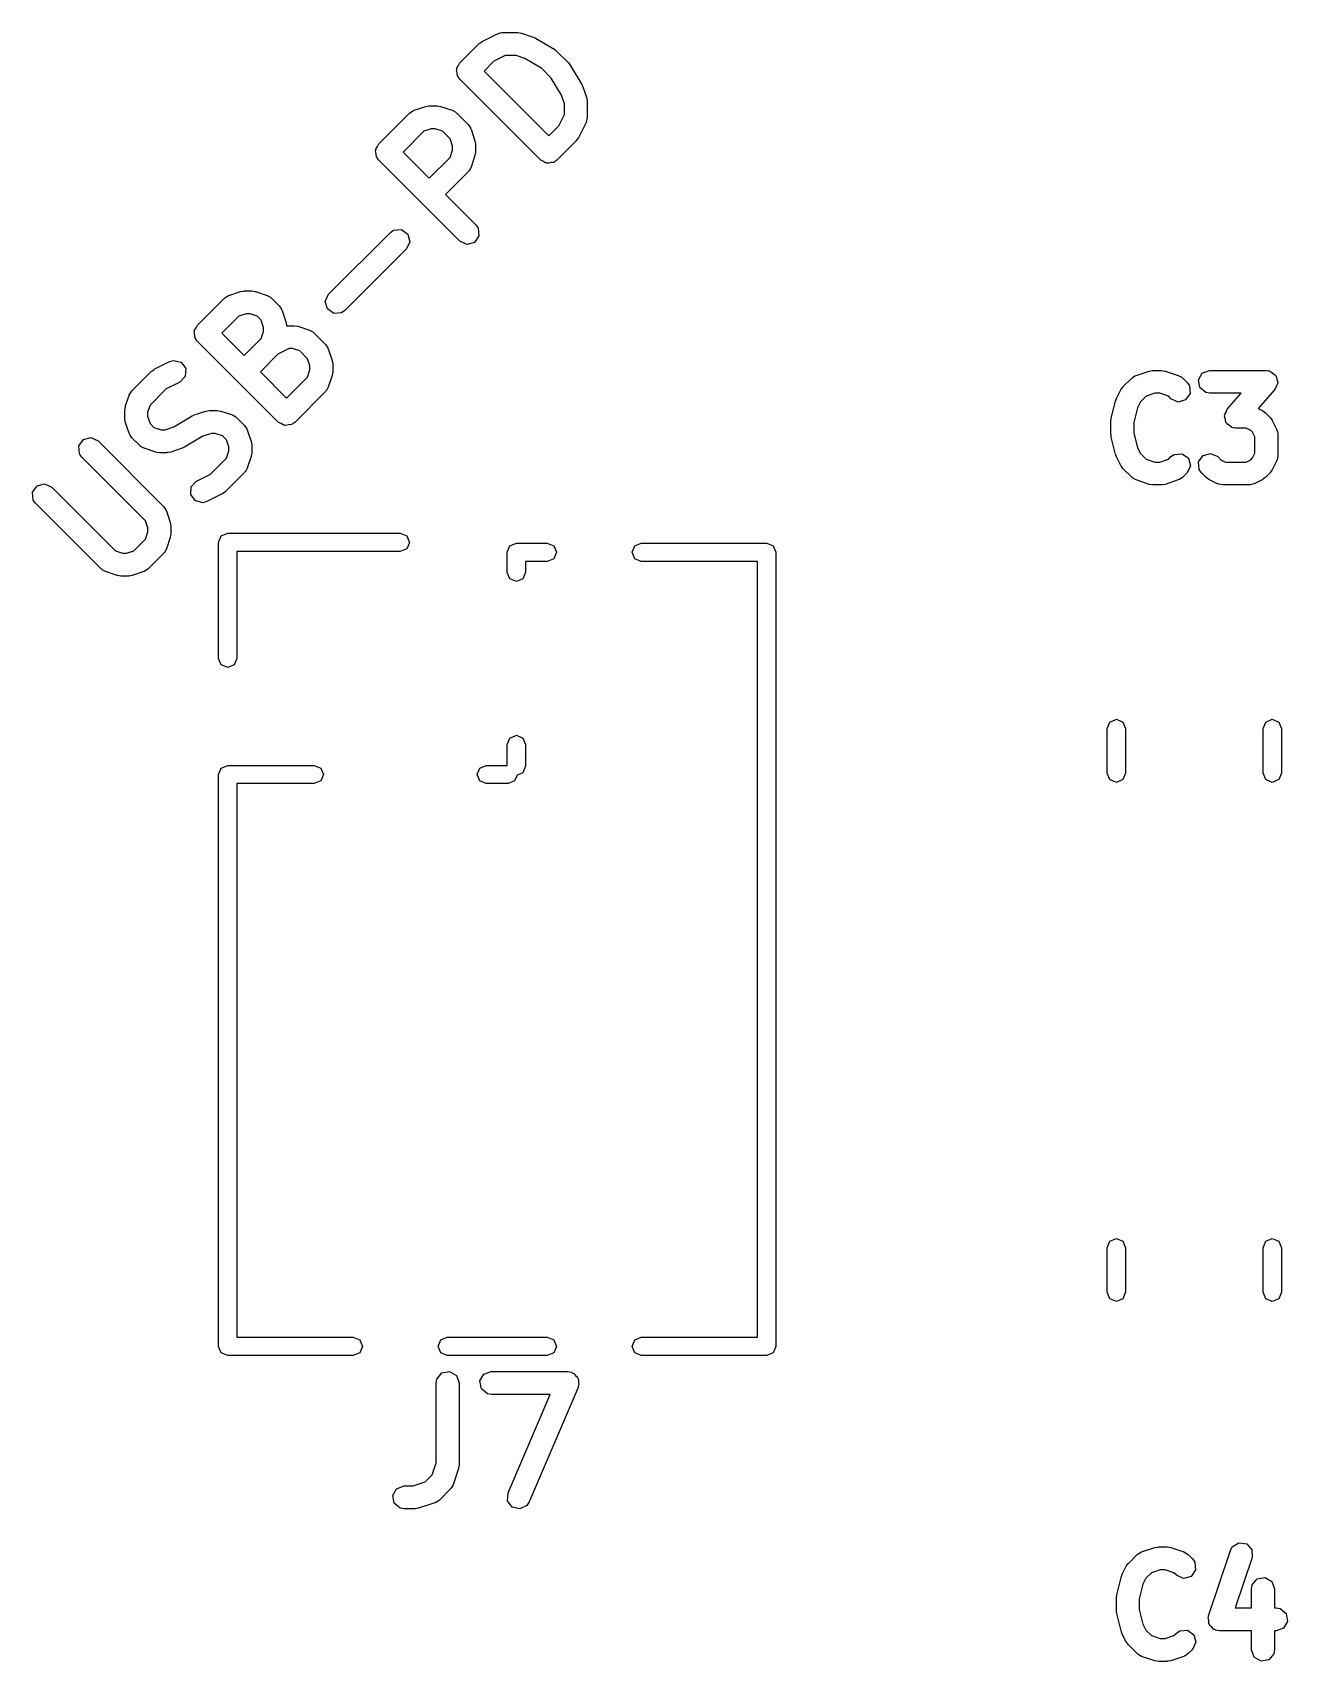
# Model space of a CAD drawing. Extents: x 83.4 to 116.6, y -116.7 to -83.2.
# Drawn here: x 83.59 to 91.81, y -104.66 to -94 of the extents above; entities that cross this region are included whole.
import ezdxf

# ---------------------------------------------------------------- set-up
doc = ezdxf.new("R2010")
doc.units = 0
doc.layers.add('BLACK', color=7, linetype='CONTINUOUS')

msp = doc.modelspace()

# ---------------------------------------------------------------- linework, layer by layer
at = {"layer": 'BLACK', "linetype": 'CONTINUOUS'}
for p, q in [((86.3895, -94.1953), (86.5157, -94.069)), ((86.5157, -94.069), (86.5341, -94.0561)), ((86.5341, -94.0561), (86.5352, -94.0549)), ((86.5352, -94.0549), (86.6362, -94.0044)), ((86.6362, -94.0044), (86.6612, -93.997)), ((86.6612, -93.997), (86.6656, -93.998)), ((86.6656, -93.998), (86.6698, -93.9965)), ((86.6698, -93.9965), (86.7708, -93.9965)), ((86.7708, -93.9965), (86.7929, -94.0004)), ((86.7929, -94.0004), (86.7945, -94.0004)), ((86.7945, -94.0004), (86.8703, -94.0256)), ((86.8703, -94.0256), (86.8817, -94.0318)), ((86.8817, -94.0318), (86.8852, -94.0325)), ((86.8852, -94.0325), (87.0114, -94.1082)), ((86.6132, -94.1837), (86.5486, -94.2483)), ((86.6875, -94.1465), (86.6132, -94.1837)), ((86.7586, -94.1465), (86.6875, -94.1465)), ((86.815, -94.1653), (86.7586, -94.1465)), ((86.9263, -94.2321), (86.815, -94.1653)), ((87.0114, -94.1082), (87.0227, -94.118)), ((87.0227, -94.118), (87.0259, -94.1195)), ((87.0259, -94.1195), (87.1016, -94.1953)), ((86.3678, -94.2418), (86.3707, -94.2356)), ((86.3728, -94.2606), (86.3678, -94.2418)), ((86.3701, -94.2289), (86.3812, -94.2129)), ((86.3707, -94.2356), (86.3701, -94.2289)), ((86.3745, -94.28), (86.3728, -94.2606)), ((86.3802, -94.2881), (86.3745, -94.28)), ((86.3811, -94.2913), (86.3802, -94.2881)), ((86.3838, -94.2932), (86.3811, -94.2913)), ((86.3812, -94.2129), (86.3895, -94.1953)), ((86.5486, -94.2483), (86.9728, -94.6726)), ((86.989, -94.2948), (86.9263, -94.2321)), ((87.1016, -94.1953), (87.1102, -94.2075)), ((87.1102, -94.2075), (87.1129, -94.2097)), ((87.1129, -94.2097), (87.1887, -94.336)), ((86.3895, -94.3013), (86.3838, -94.2932)), ((86.9198, -94.8317), (86.3895, -94.3013)), ((87.0558, -94.4061), (86.989, -94.2948)), ((87.1887, -94.336), (87.1933, -94.3481)), ((87.1933, -94.3481), (87.1955, -94.3508)), ((87.1955, -94.3508), (87.2208, -94.4266)), ((86.0905, -94.5054), (86.1663, -94.4802)), ((86.1663, -94.4802), (86.1884, -94.4769)), ((86.1884, -94.4769), (86.19, -94.4763)), ((86.19, -94.4763), (86.2405, -94.4763)), ((86.2405, -94.4763), (86.2626, -94.4802)), ((86.2626, -94.4802), (86.2642, -94.4802)), ((86.2642, -94.4802), (86.34, -94.5054)), ((87.0746, -94.4625), (87.0558, -94.4061)), ((87.0746, -94.5336), (87.0746, -94.4625)), ((87.2208, -94.4266), (87.2241, -94.4488)), ((87.2241, -94.4488), (87.2246, -94.4503)), ((87.2246, -94.4503), (87.2246, -94.5513)), ((85.8591, -94.7256), (86.0612, -94.5236)), ((86.0612, -94.5236), (86.0825, -94.5086)), ((86.0825, -94.5086), (86.087, -94.5082)), ((86.087, -94.5082), (86.0905, -94.5054)), ((86.34, -94.5054), (86.3629, -94.5178)), ((86.3629, -94.5178), (86.3652, -94.5217)), ((86.3652, -94.5217), (86.3693, -94.5236)), ((86.3693, -94.5236), (86.445, -94.5993)), ((86.445, -94.5993), (86.46, -94.6207)), ((86.9728, -94.6726), (87.0375, -94.6079)), ((87.0375, -94.6079), (87.0746, -94.5336)), ((87.2167, -94.5849), (87.1662, -94.6859)), ((87.2172, -94.5804), (87.2167, -94.5849)), ((87.2201, -94.577), (87.2172, -94.5804)), ((87.2246, -94.5513), (87.2201, -94.577)), ((86.1547, -94.6421), (86.0182, -94.7786)), ((86.2021, -94.6263), (86.1547, -94.6421)), ((86.2283, -94.6263), (86.2021, -94.6263)), ((86.2757, -94.6421), (86.2283, -94.6263)), ((86.3264, -94.6929), (86.2757, -94.6421)), ((86.3423, -94.7403), (86.3264, -94.6929)), ((86.46, -94.6207), (86.4604, -94.6251)), ((86.4604, -94.6251), (86.4632, -94.6286)), ((86.4632, -94.6286), (86.4884, -94.7044)), ((86.4884, -94.7044), (86.4917, -94.7266)), ((87.1521, -94.7054), (87.0259, -94.8317)), ((87.1528, -94.7039), (87.1521, -94.7054)), ((87.1662, -94.6859), (87.1528, -94.7039)), ((85.8375, -94.7721), (85.8403, -94.766)), ((85.8425, -94.7909), (85.8375, -94.7721)), ((85.8397, -94.7592), (85.8509, -94.7432)), ((85.8403, -94.766), (85.8397, -94.7592)), ((85.8442, -94.8103), (85.8425, -94.7909)), ((85.8499, -94.8184), (85.8442, -94.8103)), ((85.8507, -94.8216), (85.8499, -94.8184)), ((85.8535, -94.8236), (85.8507, -94.8216)), ((85.8509, -94.7432), (85.8591, -94.7256)), ((85.8591, -94.8317), (85.8535, -94.8236)), ((86.0182, -94.7786), (86.19, -94.9503)), ((86.19, -94.9503), (86.3264, -94.8139)), ((86.3264, -94.8139), (86.3423, -94.7665)), ((86.3423, -94.7665), (86.3423, -94.7403)), ((86.4884, -94.8023), (86.4632, -94.8781)), ((86.4923, -94.7786), (86.4884, -94.8007)), ((86.4884, -94.8007), (86.4884, -94.8023)), ((86.4917, -94.7266), (86.4923, -94.7281)), ((86.4923, -94.7281), (86.4923, -94.7786)), ((86.3895, -95.362), (85.8591, -94.8317)), ((86.445, -94.9074), (86.296, -95.0564)), ((86.4469, -94.9034), (86.445, -94.9074)), ((86.4507, -94.901), (86.4469, -94.9034)), ((86.4632, -94.8781), (86.4507, -94.901)), ((86.9375, -94.8399), (86.9198, -94.8317)), ((86.9534, -94.8511), (86.9375, -94.8399)), ((86.9602, -94.8505), (86.9534, -94.8511)), ((86.9663, -94.8533), (86.9602, -94.8505)), ((86.9851, -94.8483), (86.9663, -94.8533)), ((87.0045, -94.8466), (86.9851, -94.8483)), ((87.0126, -94.8409), (87.0045, -94.8466)), ((87.0159, -94.8401), (87.0126, -94.8409)), ((87.0178, -94.8373), (87.0159, -94.8401)), ((87.0259, -94.8317), (87.0178, -94.8373)), ((86.296, -95.0564), (86.4955, -95.2559)), ((85.5308, -95.7105), (85.9349, -95.3064)), ((85.9349, -95.3064), (85.9562, -95.2915)), ((85.9562, -95.2915), (86.0074, -95.287)), ((86.0074, -95.287), (86.0494, -95.3164)), ((86.0494, -95.3164), (86.0627, -95.366)), ((86.515, -95.3284), (86.4855, -95.3704)), ((86.4955, -95.2559), (86.5105, -95.2773)), ((86.5105, -95.2773), (86.515, -95.3284)), ((86.041, -95.4125), (85.6369, -95.8166)), ((86.0627, -95.366), (86.041, -95.4125)), ((86.436, -95.3837), (86.3895, -95.362)), ((86.4855, -95.3704), (86.436, -95.3837)), ((84.6722, -95.9125), (84.849, -95.7357)), ((84.849, -95.7357), (84.8703, -95.7208)), ((84.8703, -95.7208), (84.8748, -95.7204)), ((84.8748, -95.7204), (84.8783, -95.7176)), ((84.8783, -95.7176), (84.9541, -95.6924)), ((84.9541, -95.6924), (84.9762, -95.6891)), ((84.9762, -95.6891), (84.9778, -95.6885)), ((84.9778, -95.6885), (85.0283, -95.6885)), ((85.0283, -95.6885), (85.0504, -95.6924)), ((85.0504, -95.6924), (85.052, -95.6924)), ((85.052, -95.6924), (85.1278, -95.7176)), ((85.1278, -95.7176), (85.1507, -95.73)), ((85.1507, -95.73), (85.153, -95.7338)), ((85.153, -95.7338), (85.1571, -95.7357)), ((85.1571, -95.7357), (85.2076, -95.7862)), ((85.5092, -95.757), (85.5308, -95.7105)), ((85.5224, -95.8065), (85.5092, -95.757)), ((84.9425, -95.8543), (84.8313, -95.9655)), ((84.99, -95.8385), (84.9425, -95.8543)), ((85.0161, -95.8385), (84.99, -95.8385)), ((85.0635, -95.8543), (85.0161, -95.8385)), ((85.089, -95.8798), (85.0635, -95.8543)), ((85.1048, -95.9272), (85.089, -95.8798)), ((85.2076, -95.7862), (85.2225, -95.8076)), ((85.2225, -95.8076), (85.2229, -95.8121)), ((85.2229, -95.8121), (85.2257, -95.8156)), ((85.2257, -95.8156), (85.251, -95.8913)), ((85.251, -95.8913), (85.2543, -95.9135)), ((85.5645, -95.836), (85.5224, -95.8065)), ((85.6156, -95.8315), (85.5645, -95.836)), ((85.6369, -95.8166), (85.6156, -95.8315)), ((84.6505, -95.959), (84.6534, -95.9529)), ((84.6556, -95.9778), (84.6505, -95.959)), ((84.6528, -95.9461), (84.664, -95.9302)), ((84.6534, -95.9529), (84.6528, -95.9461)), ((84.6573, -95.9972), (84.6556, -95.9778)), ((84.6629, -96.0053), (84.6573, -95.9972)), ((84.664, -95.9302), (84.6722, -95.9125)), ((84.8313, -95.9655), (84.9778, -96.112)), ((85.089, -96.0008), (85.1048, -95.9534)), ((85.1048, -95.9534), (85.1048, -95.9272)), ((85.2543, -95.9135), (85.2548, -95.915)), ((85.2548, -95.915), (85.2548, -95.9161)), ((85.2548, -95.9161), (85.2556, -95.9158)), ((85.2556, -95.9158), (85.3061, -95.9158)), ((85.3061, -95.9158), (85.3282, -95.9197)), ((85.3282, -95.9197), (85.3298, -95.9197)), ((85.3298, -95.9197), (85.4056, -95.9449)), ((85.4056, -95.9449), (85.4285, -95.9573)), ((85.4285, -95.9573), (85.4308, -95.9611)), ((85.4308, -95.9611), (85.4349, -95.963)), ((85.4349, -95.963), (85.5106, -96.0388)), ((84.6638, -96.0086), (84.6629, -96.0053)), ((84.6665, -96.0105), (84.6638, -96.0086)), ((84.6722, -96.0186), (84.6665, -96.0105)), ((85.2025, -96.5489), (84.6722, -96.0186)), ((84.9778, -96.112), (85.089, -96.0008)), ((85.199, -96.1029), (85.0839, -96.2181)), ((85.2733, -96.0658), (85.199, -96.1029)), ((85.2939, -96.0658), (85.2733, -96.0658)), ((85.3413, -96.0816), (85.2939, -96.0658)), ((85.3921, -96.1323), (85.3413, -96.0816)), ((85.5106, -96.0388), (85.5256, -96.0601)), ((85.5256, -96.0601), (85.526, -96.0646)), ((85.526, -96.0646), (85.5288, -96.0681)), ((85.5288, -96.0681), (85.554, -96.1439)), ((84.3692, -96.2156), (84.3875, -96.2027)), ((84.3875, -96.2027), (84.3887, -96.2015)), ((84.3887, -96.2015), (84.4897, -96.151)), ((84.4897, -96.151), (84.5146, -96.1436)), ((84.5146, -96.1436), (84.5645, -96.1555)), ((84.5645, -96.1555), (84.5951, -96.1967)), ((84.5951, -96.1967), (84.592, -96.2479)), ((85.4079, -96.1797), (85.3921, -96.1323)), ((85.3921, -96.2533), (85.4079, -96.2059)), ((85.4079, -96.2059), (85.4079, -96.1797)), ((85.554, -96.1439), (85.5573, -96.166)), ((85.5573, -96.166), (85.5579, -96.1676)), ((85.5579, -96.1676), (85.5579, -96.2181)), ((90.9049, -96.2127), (90.927, -96.2094)), ((90.927, -96.2094), (90.9286, -96.2088)), ((90.9286, -96.2088), (90.9857, -96.2088)), ((90.9857, -96.2088), (91.0078, -96.2127)), ((91.2518, -96.2264), (91.3, -96.2088)), ((91.3, -96.2088), (91.6714, -96.2088)), ((91.6714, -96.2088), (91.6825, -96.2108)), ((91.6825, -96.2108), (91.686, -96.2102)), ((91.686, -96.2102), (91.6886, -96.2118)), ((91.6886, -96.2118), (91.6971, -96.2133)), ((84.2429, -96.3418), (84.3692, -96.2156)), ((84.5568, -96.2852), (84.4666, -96.3302)), ((84.592, -96.2479), (84.5568, -96.2852)), ((85.0839, -96.2181), (85.2556, -96.3898)), ((85.2556, -96.3898), (85.3921, -96.2533)), ((85.5288, -96.3176), (85.5164, -96.3405)), ((85.554, -96.2418), (85.5288, -96.3176)), ((85.5579, -96.2181), (85.554, -96.2402)), ((85.554, -96.2402), (85.554, -96.2418)), ((90.7186, -96.336), (90.732, -96.318)), ((90.732, -96.318), (90.7327, -96.3165)), ((90.7327, -96.3165), (90.7898, -96.2593)), ((90.7898, -96.2593), (90.8112, -96.2444)), ((90.8112, -96.2444), (90.8156, -96.244)), ((90.8156, -96.244), (90.8191, -96.2412)), ((90.8191, -96.2412), (90.9049, -96.2127)), ((91.0078, -96.2127), (91.0094, -96.2127)), ((91.0094, -96.2127), (91.0951, -96.2412)), ((91.0951, -96.2412), (91.1181, -96.2536)), ((91.1181, -96.2536), (91.1204, -96.2574)), ((91.1204, -96.2574), (91.1245, -96.2593)), ((91.1245, -96.2593), (91.153, -96.2879)), ((91.153, -96.2879), (91.168, -96.3093)), ((91.168, -96.3093), (91.1724, -96.3604)), ((91.2261, -96.2708), (91.2518, -96.2264)), ((91.235, -96.3213), (91.2261, -96.2708)), ((91.6971, -96.2133), (91.7126, -96.2263)), ((91.7126, -96.2263), (91.7299, -96.2368)), ((91.7352, -96.3143), (91.7279, -96.3332)), ((91.7299, -96.2368), (91.7318, -96.2425)), ((91.7318, -96.2425), (91.7364, -96.2463)), ((91.7453, -96.2968), (91.7352, -96.3143)), ((91.7364, -96.2463), (91.7399, -96.2662)), ((91.7399, -96.2662), (91.7464, -96.2854)), ((91.7464, -96.2854), (91.7442, -96.2909)), ((91.7442, -96.2909), (91.7453, -96.2968)), ((84.1995, -96.4469), (84.2248, -96.3711)), ((84.2248, -96.3711), (84.2372, -96.3482)), ((84.2372, -96.3482), (84.241, -96.3459)), ((84.241, -96.3459), (84.2429, -96.3418)), ((84.4666, -96.3302), (84.3615, -96.4354)), ((85.5106, -96.3469), (85.3086, -96.5489)), ((85.5125, -96.3428), (85.5106, -96.3469)), ((85.5164, -96.3405), (85.5125, -96.3428)), ((90.6558, -96.5228), (90.6844, -96.4085)), ((90.6844, -96.4085), (90.6897, -96.3966)), ((90.6897, -96.3966), (90.6901, -96.3931)), ((90.6901, -96.3931), (90.7186, -96.336)), ((90.8474, -96.4139), (90.8279, -96.4528)), ((90.8834, -96.3779), (90.8474, -96.4139)), ((90.9407, -96.3588), (90.8834, -96.3779)), ((90.9735, -96.3588), (90.9407, -96.3588)), ((91.0309, -96.3779), (90.9735, -96.3588)), ((91.047, -96.394), (91.0309, -96.3779)), ((91.0935, -96.4157), (91.047, -96.394)), ((91.143, -96.4024), (91.0935, -96.4157)), ((91.1724, -96.3604), (91.143, -96.4024)), ((91.2743, -96.3543), (91.235, -96.3213)), ((91.3, -96.3588), (91.2743, -96.3543)), ((91.5061, -96.3588), (91.3, -96.3588)), ((91.415, -96.463), (91.5061, -96.3588)), ((91.7279, -96.3332), (91.6179, -96.4589)), ((84.1957, -96.4706), (84.1996, -96.4485)), ((84.1957, -96.5211), (84.1957, -96.4706)), ((84.1962, -96.5227), (84.1957, -96.5211)), ((84.1995, -96.5449), (84.1962, -96.5227)), ((84.1996, -96.4485), (84.1995, -96.4469)), ((84.3615, -96.4354), (84.3457, -96.4828)), ((84.3457, -96.4828), (84.3457, -96.509)), ((84.3457, -96.509), (84.3615, -96.5564)), ((84.5169, -96.5789), (84.6362, -96.5073)), ((84.6362, -96.5073), (84.6482, -96.5027)), ((84.6482, -96.5027), (84.651, -96.5005)), ((84.651, -96.5005), (84.7268, -96.4752)), ((84.7268, -96.4752), (84.749, -96.4719)), ((84.749, -96.4719), (84.7505, -96.4714)), ((84.7505, -96.4714), (84.801, -96.4714)), ((84.801, -96.4714), (84.8231, -96.4753)), ((84.8231, -96.4753), (84.8247, -96.4752)), ((84.8247, -96.4752), (84.9005, -96.5005)), ((84.9005, -96.5005), (84.9234, -96.5129)), ((84.9234, -96.5129), (84.9257, -96.5167)), ((84.9257, -96.5167), (84.9298, -96.5186)), ((84.9298, -96.5186), (84.9803, -96.5691)), ((90.6536, -96.5409), (90.6562, -96.5262)), ((90.6562, -96.5262), (90.6558, -96.5228)), ((90.8279, -96.4528), (90.8036, -96.5502)), ((91.3964, -96.5108), (91.3986, -96.5052)), ((91.403, -96.53), (91.3964, -96.5108)), ((91.3976, -96.4994), (91.4077, -96.4818)), ((91.3986, -96.5052), (91.3976, -96.4994)), ((91.4065, -96.5499), (91.403, -96.53)), ((91.4077, -96.4818), (91.415, -96.463)), ((91.6179, -96.4589), (91.6478, -96.4739)), ((91.6478, -96.4739), (91.6658, -96.4872)), ((91.6658, -96.4872), (91.6673, -96.4879)), ((91.6673, -96.4879), (91.6959, -96.5165)), ((91.6959, -96.5165), (91.7088, -96.5349)), ((84.2248, -96.6206), (84.1995, -96.5449)), ((84.2276, -96.6241), (84.2248, -96.6206)), ((84.228, -96.6286), (84.2276, -96.6241)), ((84.2429, -96.6499), (84.228, -96.6286)), ((84.3615, -96.5564), (84.387, -96.5819)), ((84.387, -96.5819), (84.4344, -96.5977)), ((84.4344, -96.5977), (84.4605, -96.5977)), ((84.4605, -96.5977), (84.5169, -96.5789)), ((84.7627, -96.6214), (84.7063, -96.6402)), ((84.7888, -96.6214), (84.7627, -96.6214)), ((84.8363, -96.6372), (84.7888, -96.6214)), ((84.8617, -96.6627), (84.8363, -96.6372)), ((84.9803, -96.5691), (84.9953, -96.5905)), ((84.9953, -96.5905), (84.9956, -96.5949)), ((84.9956, -96.5949), (84.9984, -96.5984)), ((84.9984, -96.5984), (85.0237, -96.6742)), ((85.2202, -96.5571), (85.2025, -96.5489)), ((85.2362, -96.5683), (85.2202, -96.5571)), ((85.2429, -96.5677), (85.2362, -96.5683)), ((85.249, -96.5706), (85.2429, -96.5677)), ((85.2679, -96.5656), (85.249, -96.5706)), ((85.2873, -96.5639), (85.2679, -96.5656)), ((85.2954, -96.5582), (85.2873, -96.5639)), ((85.2986, -96.5573), (85.2954, -96.5582)), ((85.3005, -96.5546), (85.2986, -96.5573)), ((85.3086, -96.5489), (85.3005, -96.5546)), ((90.6536, -96.6267), (90.6536, -96.5409)), ((90.6548, -96.6299), (90.6536, -96.6267)), ((90.6558, -96.6449), (90.6548, -96.6299)), ((90.8036, -96.5502), (90.8036, -96.6174)), ((90.8036, -96.6174), (90.8279, -96.7148)), ((91.4111, -96.5537), (91.4065, -96.5499)), ((91.413, -96.5594), (91.4111, -96.5537)), ((91.4303, -96.5699), (91.413, -96.5594)), ((91.4458, -96.5829), (91.4303, -96.5699)), ((91.4542, -96.5843), (91.4458, -96.5829)), ((91.4569, -96.586), (91.4542, -96.5843)), ((91.4603, -96.5854), (91.4569, -96.586)), ((91.4714, -96.5874), (91.4603, -96.5854)), ((91.5394, -96.5874), (91.4714, -96.5874)), ((91.5699, -96.6026), (91.5394, -96.5874)), ((91.5812, -96.6139), (91.5699, -96.6026)), ((91.5964, -96.6444), (91.5812, -96.6139)), ((91.7088, -96.5349), (91.7099, -96.536)), ((91.7099, -96.536), (91.7385, -96.5931)), ((91.7385, -96.5931), (91.7459, -96.6181)), ((91.7459, -96.6181), (91.7449, -96.6225)), ((91.7449, -96.6225), (91.7464, -96.6267)), ((91.7464, -96.6267), (91.7464, -96.7695)), ((83.8952, -96.7038), (83.9246, -96.6617)), ((83.8997, -96.7549), (83.8952, -96.7038)), ((83.9246, -96.6617), (83.9742, -96.6484)), ((83.9742, -96.6484), (84.0207, -96.6701)), ((84.0207, -96.6701), (84.45, -97.0994)), ((84.2934, -96.7004), (84.2429, -96.6499)), ((84.2975, -96.7023), (84.2934, -96.7004)), ((84.2998, -96.7062), (84.2975, -96.7023)), ((84.3227, -96.7186), (84.2998, -96.7062)), ((84.3985, -96.7438), (84.3227, -96.7186)), ((84.4001, -96.7438), (84.3985, -96.7438)), ((84.4222, -96.7477), (84.4001, -96.7438)), ((84.4964, -96.7438), (84.4742, -96.7471)), ((84.5722, -96.7186), (84.4964, -96.7438)), ((84.575, -96.7163), (84.5722, -96.7186)), ((84.5871, -96.7117), (84.575, -96.7163)), ((84.7063, -96.6402), (84.5871, -96.7117)), ((84.8775, -96.7101), (84.8617, -96.6627)), ((84.8617, -96.7837), (84.8775, -96.7362)), ((84.8775, -96.7362), (84.8775, -96.7101)), ((85.0237, -96.6742), (85.027, -96.6964)), ((85.027, -96.6964), (85.0275, -96.6979)), ((85.0275, -96.6979), (85.0275, -96.7484)), ((90.6844, -96.7591), (90.6558, -96.6449)), ((90.8279, -96.7148), (90.8474, -96.7537)), ((91.5964, -96.7518), (91.5964, -96.6444)), ((83.9146, -96.7762), (83.8997, -96.7549)), ((84.3314, -97.193), (83.9146, -96.7762)), ((84.4727, -96.7477), (84.4222, -96.7477)), ((84.4742, -96.7471), (84.4727, -96.7477)), ((84.7566, -96.8888), (84.8617, -96.7837)), ((84.9984, -96.8479), (84.986, -96.8708)), ((85.0237, -96.7721), (84.9984, -96.8479)), ((85.0275, -96.7484), (85.0236, -96.7705)), ((85.0236, -96.7705), (85.0237, -96.7721)), ((90.6864, -96.7621), (90.6844, -96.7591)), ((90.6901, -96.7745), (90.6864, -96.7621)), ((90.7186, -96.8316), (90.6901, -96.7745)), ((90.7198, -96.8328), (90.7186, -96.8316)), ((90.7327, -96.8511), (90.7198, -96.8328)), ((90.7898, -96.9083), (90.7327, -96.8511)), ((90.8474, -96.7537), (90.8834, -96.7897)), ((90.8834, -96.7897), (90.9407, -96.8088)), ((90.9407, -96.8088), (90.9735, -96.8088)), ((90.9735, -96.8088), (91.0309, -96.7897)), ((91.0309, -96.7897), (91.047, -96.7736)), ((91.047, -96.7736), (91.0683, -96.7587)), ((91.0683, -96.7587), (91.1194, -96.7542)), ((91.1194, -96.7542), (91.1614, -96.7836)), ((91.1747, -96.8332), (91.153, -96.8797)), ((91.1614, -96.7836), (91.1747, -96.8332)), ((91.2276, -96.8072), (91.257, -96.7652)), ((91.232, -96.8584), (91.2276, -96.8072)), ((91.257, -96.7652), (91.3065, -96.7519)), ((91.3065, -96.7519), (91.353, -96.7736)), ((91.353, -96.7736), (91.373, -96.7936)), ((91.373, -96.7936), (91.4034, -96.8088)), ((91.4034, -96.8088), (91.5394, -96.8088)), ((91.5394, -96.8088), (91.5699, -96.7936)), ((91.5699, -96.7936), (91.5812, -96.7822)), ((91.5812, -96.7822), (91.5964, -96.7518)), ((91.7385, -96.8031), (91.7099, -96.8602)), ((91.739, -96.7986), (91.7385, -96.8031)), ((91.7419, -96.7952), (91.739, -96.7986)), ((91.7464, -96.7695), (91.7419, -96.7952)), ((83.6216, -96.9648), (83.6711, -96.9515)), ((83.6711, -96.9515), (83.7176, -96.9732)), ((84.6312, -96.9711), (84.6665, -96.9339)), ((84.6665, -96.9339), (84.7566, -96.8888)), ((84.9803, -96.8772), (84.854, -97.0035)), ((84.9822, -96.8731), (84.9803, -96.8772)), ((84.986, -96.8708), (84.9822, -96.8731)), ((90.7939, -96.9102), (90.7898, -96.9083)), ((90.7962, -96.914), (90.7939, -96.9102)), ((90.8191, -96.9264), (90.7962, -96.914)), ((90.9049, -96.955), (90.8191, -96.9264)), ((90.9065, -96.9549), (90.9049, -96.955)), ((90.9286, -96.9588), (90.9065, -96.9549)), ((90.9873, -96.9582), (90.9857, -96.9588)), ((91.0094, -96.955), (90.9873, -96.9582)), ((91.0951, -96.9264), (91.0094, -96.955)), ((91.0987, -96.9236), (91.0951, -96.9264)), ((91.1031, -96.9232), (91.0987, -96.9236)), ((91.1245, -96.9083), (91.1031, -96.9232)), ((91.153, -96.8797), (91.1245, -96.9083)), ((91.247, -96.8797), (91.232, -96.8584)), ((91.2755, -96.9083), (91.247, -96.8797)), ((91.277, -96.909), (91.2755, -96.9083)), ((91.295, -96.9223), (91.277, -96.909)), ((91.3522, -96.9509), (91.295, -96.9223)), ((91.3566, -96.9514), (91.3522, -96.9509)), ((91.3601, -96.9543), (91.3566, -96.9514)), ((91.3857, -96.9588), (91.3601, -96.9543)), ((91.5614, -96.9573), (91.5571, -96.9588)), ((91.5657, -96.9583), (91.5614, -96.9573)), ((91.5907, -96.9509), (91.5657, -96.9583)), ((91.6478, -96.9223), (91.5907, -96.9509)), ((91.649, -96.9211), (91.6478, -96.9223)), ((91.6673, -96.9083), (91.649, -96.9211)), ((91.6959, -96.8797), (91.6673, -96.9083)), ((91.6966, -96.8782), (91.6959, -96.8797)), ((91.7099, -96.8602), (91.6966, -96.8782)), ((83.5921, -97.0068), (83.6216, -96.9648)), ((83.5966, -97.0579), (83.5921, -97.0068)), ((83.6116, -97.0792), (83.5966, -97.0579)), ((83.7176, -96.9732), (84.1344, -97.39)), ((84.6281, -97.0223), (84.6312, -96.9711)), ((84.6587, -97.0635), (84.6281, -97.0223)), ((84.7086, -97.0755), (84.6587, -97.0635)), ((84.8346, -97.0175), (84.7335, -97.068)), ((84.8357, -97.0163), (84.8346, -97.0175)), ((84.854, -97.0035), (84.8357, -97.0163)), ((90.9857, -96.9588), (90.9286, -96.9588)), ((91.5571, -96.9588), (91.3857, -96.9588)), ((84.0409, -97.5086), (83.6116, -97.0792)), ((84.45, -97.0994), (84.4649, -97.1208)), ((84.4649, -97.1208), (84.4653, -97.1252)), ((84.4653, -97.1252), (84.4681, -97.1288)), ((84.4681, -97.1288), (84.4934, -97.2045)), ((84.7335, -97.068), (84.7086, -97.0755)), ((84.3472, -97.2404), (84.3314, -97.193)), ((84.3314, -97.314), (84.3472, -97.2666)), ((84.3472, -97.2666), (84.3472, -97.2404)), ((84.4934, -97.2045), (84.4966, -97.2267)), ((84.4966, -97.2267), (84.4972, -97.2282)), ((84.4972, -97.2282), (84.4972, -97.2787)), ((84.8276, -97.2926), (84.87, -97.275)), ((84.87, -97.275), (86, -97.275)), ((86, -97.275), (86.0424, -97.2926)), ((84.2554, -97.39), (84.3314, -97.314)), ((84.4681, -97.3782), (84.4557, -97.4011)), ((84.4934, -97.3025), (84.4681, -97.3782)), ((84.4972, -97.2787), (84.4933, -97.3008)), ((84.4933, -97.3008), (84.4934, -97.3025)), ((84.81, -97.335), (84.8276, -97.2926)), ((84.81, -98.095), (84.81, -97.335)), ((86.0424, -97.3774), (86, -97.395)), ((86.0424, -97.2926), (86.06, -97.335)), ((86.06, -97.335), (86.0424, -97.3774)), ((86.7, -97.4), (86.7176, -97.3576)), ((86.7176, -97.3576), (86.76, -97.34)), ((86.76, -97.34), (86.9625, -97.34)), ((86.9625, -97.34), (87.0049, -97.3576)), ((87.0049, -97.3576), (87.0225, -97.4)), ((87.5175, -97.4), (87.5351, -97.3576)), ((87.5351, -97.3576), (87.5775, -97.34)), ((87.5775, -97.34), (88.4, -97.34)), ((88.4, -97.34), (88.4424, -97.3576)), ((88.4424, -97.3576), (88.46, -97.4)), ((84.1344, -97.39), (84.1818, -97.4058)), ((84.1818, -97.4058), (84.208, -97.4058)), ((84.208, -97.4058), (84.2554, -97.39)), ((84.45, -97.4075), (84.349, -97.5086)), ((84.4519, -97.4035), (84.45, -97.4075)), ((84.4557, -97.4011), (84.4519, -97.4035)), ((86, -97.395), (84.93, -97.395)), ((84.93, -97.395), (84.93, -98.095)), ((86.7, -97.5315), (86.7, -97.4)), ((86.9625, -97.46), (86.82, -97.46)), ((86.82, -97.46), (86.82, -97.5315)), ((87.0049, -97.4424), (86.9625, -97.46)), ((87.0225, -97.4), (87.0049, -97.4424)), ((87.5351, -97.4424), (87.5175, -97.4)), ((87.5775, -97.46), (87.5351, -97.4424)), ((88.34, -97.46), (87.5775, -97.46)), ((88.34, -102.54), (88.34, -97.46)), ((88.46, -97.4), (88.46, -102.6)), ((84.0449, -97.5105), (84.0409, -97.5086)), ((84.0473, -97.5143), (84.0449, -97.5105)), ((84.0702, -97.5267), (84.0473, -97.5143)), ((84.1459, -97.5519), (84.0702, -97.5267)), ((84.1476, -97.5519), (84.1459, -97.5519)), ((84.1697, -97.5558), (84.1476, -97.5519)), ((84.2202, -97.5558), (84.1697, -97.5558)), ((84.2217, -97.5552), (84.2202, -97.5558)), ((84.2439, -97.5519), (84.2217, -97.5552)), ((84.3197, -97.5267), (84.2439, -97.5519)), ((84.3232, -97.5239), (84.3197, -97.5267)), ((84.3276, -97.5235), (84.3232, -97.5239)), ((84.349, -97.5086), (84.3276, -97.5235)), ((86.7176, -97.574), (86.7, -97.5315)), ((86.76, -97.5915), (86.7176, -97.574)), ((86.8024, -97.574), (86.76, -97.5915)), ((86.82, -97.5315), (86.8024, -97.574)), ((84.8276, -98.1374), (84.81, -98.095)), ((84.93, -98.095), (84.9124, -98.1374)), ((84.87, -98.155), (84.8276, -98.1374)), ((84.9124, -98.1374), (84.87, -98.155)), ((90.63, -98.5537), (90.6476, -98.5113)), ((90.63, -98.8463), (90.63, -98.5537)), ((90.6476, -98.5113), (90.69, -98.4937)), ((90.69, -98.4937), (90.7324, -98.5113)), ((90.7324, -98.5113), (90.75, -98.5537)), ((90.75, -98.5537), (90.75, -98.8463)), ((91.65, -98.5537), (91.6676, -98.5113)), ((91.65, -98.8463), (91.65, -98.5537)), ((91.6676, -98.5113), (91.71, -98.4937)), ((91.71, -98.4937), (91.7524, -98.5113)), ((91.7524, -98.5113), (91.77, -98.5537)), ((91.77, -98.5537), (91.77, -98.8463)), ((86.7, -98.6585), (86.7176, -98.616)), ((86.7, -98.795), (86.7, -98.6585)), ((86.7176, -98.616), (86.76, -98.5985)), ((86.76, -98.5985), (86.8024, -98.616)), ((86.8024, -98.616), (86.82, -98.6585)), ((86.82, -98.6585), (86.82, -98.8015)), ((84.81, -98.855), (84.8276, -98.8126)), ((84.81, -102.6), (84.81, -98.855)), ((84.8276, -98.8126), (84.87, -98.795)), ((84.87, -98.795), (85.4365, -98.795)), ((85.4365, -98.795), (85.479, -98.8126)), ((85.479, -98.8126), (85.4965, -98.855)), ((85.4965, -98.855), (85.479, -98.8974)), ((86.5035, -98.855), (86.521, -98.8126)), ((86.521, -98.8974), (86.5035, -98.855)), ((86.521, -98.8126), (86.5635, -98.795)), ((86.5635, -98.795), (86.7, -98.795)), ((86.7646, -98.8596), (86.749, -98.8974)), ((86.8024, -98.844), (86.7646, -98.8596)), ((86.82, -98.8015), (86.8024, -98.844)), ((90.6476, -98.8887), (90.63, -98.8463)), ((90.75, -98.8463), (90.7324, -98.8887)), ((91.6676, -98.8887), (91.65, -98.8463)), ((91.77, -98.8463), (91.7524, -98.8887)), ((85.4365, -98.915), (84.93, -98.915)), ((84.93, -98.915), (84.93, -102.54)), ((85.479, -98.8974), (85.4365, -98.915)), ((86.5635, -98.915), (86.521, -98.8974)), ((86.7065, -98.915), (86.5635, -98.915)), ((86.749, -98.8974), (86.7065, -98.915)), ((90.69, -98.9063), (90.6476, -98.8887)), ((90.7324, -98.8887), (90.69, -98.9063)), ((91.71, -98.9063), (91.6676, -98.8887)), ((91.7524, -98.8887), (91.71, -98.9063)), ((90.63, -101.954), (90.6476, -101.911)), ((90.63, -102.246), (90.63, -101.954)), ((90.6476, -101.911), (90.69, -101.894)), ((90.69, -101.894), (90.7324, -101.911)), ((90.7324, -101.911), (90.75, -101.954)), ((90.75, -101.954), (90.75, -102.246)), ((91.65, -101.954), (91.6676, -101.911)), ((91.65, -102.246), (91.65, -101.954)), ((91.6676, -101.911), (91.71, -101.894)), ((91.71, -101.894), (91.7524, -101.911)), ((91.7524, -101.911), (91.77, -101.954)), ((91.77, -101.954), (91.77, -102.246)), ((90.6476, -102.289), (90.63, -102.246)), ((90.69, -102.306), (90.6476, -102.289)), ((90.7324, -102.289), (90.69, -102.306)), ((90.75, -102.246), (90.7324, -102.289)), ((91.6676, -102.289), (91.65, -102.246)), ((91.71, -102.306), (91.6676, -102.289)), ((91.7524, -102.289), (91.71, -102.306)), ((91.77, -102.246), (91.7524, -102.289)), ((84.8276, -102.642), (84.81, -102.6)), ((84.93, -102.54), (85.6925, -102.54)), ((85.6925, -102.54), (85.7349, -102.558)), ((85.7349, -102.558), (85.7525, -102.6)), ((85.7525, -102.6), (85.7349, -102.642)), ((86.2475, -102.6), (86.2651, -102.558)), ((86.2651, -102.642), (86.2475, -102.6)), ((86.2651, -102.558), (86.3075, -102.54)), ((86.3075, -102.54), (86.9625, -102.54)), ((86.9625, -102.54), (87.0049, -102.558)), ((87.0049, -102.558), (87.0225, -102.6)), ((87.0225, -102.6), (87.0049, -102.642)), ((87.5175, -102.6), (87.5351, -102.558)), ((87.5351, -102.642), (87.5175, -102.6)), ((87.5351, -102.558), (87.5775, -102.54)), ((87.5775, -102.54), (88.34, -102.54)), ((88.46, -102.6), (88.4424, -102.642)), ((84.87, -102.66), (84.8276, -102.642)), ((85.6925, -102.66), (84.87, -102.66)), ((85.7349, -102.642), (85.6925, -102.66)), ((86.3075, -102.66), (86.2651, -102.642)), ((86.9625, -102.66), (86.3075, -102.66)), ((87.0049, -102.642), (86.9625, -102.66)), ((87.5775, -102.66), (87.5351, -102.642)), ((88.4, -102.66), (87.5775, -102.66)), ((88.4424, -102.642), (88.4, -102.66)), ((86.2351, -102.839), (86.2396, -102.814)), ((86.2396, -102.814), (86.2726, -102.774)), ((86.2726, -102.774), (86.3231, -102.765)), ((86.3231, -102.765), (86.3676, -102.791)), ((86.3676, -102.791), (86.3851, -102.839)), ((86.522, -102.826), (86.5476, -102.782)), ((86.5476, -102.782), (86.5958, -102.764)), ((86.5958, -102.764), (87.0958, -102.764)), ((87.0958, -102.764), (87.1215, -102.769)), ((87.1215, -102.769), (87.1283, -102.775)), ((87.1283, -102.775), (87.1369, -102.777)), ((87.1369, -102.777), (87.1474, -102.791)), ((87.1474, -102.791), (87.1608, -102.802)), ((87.1608, -102.802), (87.1623, -102.811)), ((87.1623, -102.811), (87.1676, -102.818)), ((87.1676, -102.818), (87.1667, -102.835)), ((86.2351, -103.363), (86.2351, -102.839)), ((86.3851, -102.839), (86.3851, -103.375)), ((86.5309, -102.877), (86.522, -102.826)), ((86.5702, -102.91), (86.5309, -102.877)), ((86.5958, -102.914), (86.5702, -102.91)), ((86.9821, -102.914), (86.5958, -102.914)), ((86.7055, -103.56), (86.9821, -102.914)), ((87.1648, -102.869), (86.8433, -103.619)), ((87.1653, -102.86), (87.1648, -102.869)), ((87.1697, -102.852), (87.1653, -102.86)), ((87.1667, -102.835), (87.1697, -102.852)), ((86.1625, -103.488), (86.2089, -103.442)), ((86.2089, -103.442), (86.2351, -103.363)), ((86.3813, -103.399), (86.3456, -103.506)), ((86.3851, -103.375), (86.3812, -103.397)), ((86.3812, -103.397), (86.3813, -103.399)), ((85.9505, -103.576), (85.9762, -103.532)), ((85.9762, -103.532), (86.0244, -103.514)), ((86.0244, -103.514), (86.0837, -103.514)), ((86.0837, -103.514), (86.1625, -103.488)), ((86.3274, -103.535), (86.256, -103.607)), ((86.3293, -103.531), (86.3274, -103.535)), ((86.3332, -103.529), (86.3293, -103.531)), ((86.3456, -103.506), (86.3332, -103.529)), ((86.7026, -103.611), (86.7055, -103.56)), ((85.9595, -103.627), (85.9505, -103.576)), ((85.9988, -103.66), (85.9595, -103.627)), ((86.0244, -103.664), (85.9988, -103.66)), ((86.0958, -103.664), (86.0244, -103.664)), ((86.0974, -103.664), (86.0958, -103.664)), ((86.1196, -103.66), (86.0974, -103.664)), ((86.2267, -103.625), (86.1196, -103.66)), ((86.2302, -103.622), (86.2267, -103.625)), ((86.2347, -103.622), (86.2302, -103.622)), ((86.256, -103.607), (86.2347, -103.622)), ((86.7333, -103.652), (86.7026, -103.611)), ((86.7833, -103.664), (86.7333, -103.652)), ((86.8291, -103.641), (86.7833, -103.664)), ((86.8433, -103.619), (86.8291, -103.641)), ((91.4483, -103.913), (91.492, -103.886)), ((91.492, -103.886), (91.5428, -103.893)), ((90.7683, -104.021), (90.8255, -103.963)), ((90.8255, -103.963), (90.8468, -103.949)), ((90.8468, -103.949), (90.8513, -103.948)), ((90.8513, -103.948), (90.8548, -103.945)), ((90.8548, -103.945), (90.9405, -103.917)), ((90.9405, -103.917), (90.9627, -103.914)), ((90.9627, -103.914), (90.9642, -103.913)), ((90.9642, -103.913), (91.0214, -103.913)), ((91.0214, -103.913), (91.0435, -103.917)), ((91.0435, -103.917), (91.0451, -103.917)), ((91.0451, -103.917), (91.1308, -103.945)), ((91.1308, -103.945), (91.1537, -103.958)), ((91.1537, -103.958), (91.1561, -103.962)), ((91.1561, -103.962), (91.1601, -103.963)), ((91.1601, -103.963), (91.1887, -103.992)), ((91.1887, -103.992), (91.2036, -104.013)), ((91.2931, -104.364), (91.4359, -103.936)), ((91.4359, -103.936), (91.4483, -103.913)), ((91.5782, -103.983), (91.4683, -104.313)), ((91.5428, -103.893), (91.5768, -103.932)), ((91.5768, -103.932), (91.5782, -103.983)), ((90.72, -104.113), (90.7253, -104.101)), ((90.7253, -104.101), (90.7257, -104.097)), ((90.7257, -104.097), (90.7543, -104.04)), ((90.7543, -104.04), (90.7676, -104.022)), ((90.7676, -104.022), (90.7683, -104.021)), ((90.919, -104.082), (90.883, -104.118)), ((90.9764, -104.063), (90.919, -104.082)), ((91.0092, -104.063), (90.9764, -104.063)), ((91.0666, -104.082), (91.0092, -104.063)), ((91.0826, -104.098), (91.0666, -104.082)), ((91.1291, -104.12), (91.0826, -104.098)), ((91.2081, -104.064), (91.1787, -104.107)), ((91.2036, -104.013), (91.2081, -104.064)), ((90.6915, -104.227), (90.72, -104.113)), ((90.8636, -104.157), (90.8392, -104.254)), ((90.883, -104.118), (90.8636, -104.157)), ((91.1787, -104.107), (91.1291, -104.12)), ((91.5749, -104.188), (91.5795, -104.162)), ((91.5749, -104.313), (91.5749, -104.188)), ((91.5795, -104.162), (91.6124, -104.123)), ((91.6124, -104.123), (91.663, -104.114)), ((91.663, -104.114), (91.7074, -104.14)), ((91.7074, -104.14), (91.7249, -104.188)), ((91.7249, -104.188), (91.7249, -104.313)), ((90.6892, -104.245), (90.6918, -104.23)), ((90.6892, -104.331), (90.6892, -104.245)), ((90.6918, -104.23), (90.6915, -104.227)), ((90.8392, -104.254), (90.8392, -104.322)), ((91.4683, -104.313), (91.5749, -104.313)), ((91.7249, -104.313), (91.7357, -104.313)), ((91.7357, -104.313), (91.7613, -104.317)), ((91.7613, -104.317), (91.8006, -104.35)), ((90.6904, -104.334), (90.6892, -104.331)), ((90.6915, -104.349), (90.6904, -104.334)), ((90.72, -104.463), (90.6915, -104.349)), ((90.8392, -104.322), (90.8636, -104.419)), ((90.8636, -104.419), (90.883, -104.458)), ((91.2904, -104.375), (91.2932, -104.37)), ((91.2939, -104.395), (91.2904, -104.375)), ((91.2932, -104.37), (91.2931, -104.364)), ((91.2945, -104.416), (91.2939, -104.395)), ((91.2983, -104.42), (91.2945, -104.416)), ((91.2993, -104.425), (91.2983, -104.42)), ((91.3149, -104.439), (91.2993, -104.425)), ((91.8095, -104.401), (91.7839, -104.445)), ((91.8006, -104.35), (91.8095, -104.401)), ((90.722, -104.466), (90.72, -104.463)), ((90.7257, -104.479), (90.722, -104.466)), ((90.7543, -104.536), (90.7257, -104.479)), ((90.883, -104.458), (90.919, -104.494)), ((90.919, -104.494), (90.9764, -104.513)), ((90.9764, -104.513), (91.0092, -104.513)), ((91.0092, -104.513), (91.0666, -104.494)), ((91.0666, -104.494), (91.0826, -104.478)), ((91.0826, -104.478), (91.104, -104.463)), ((91.104, -104.463), (91.1551, -104.458)), ((91.1551, -104.458), (91.1971, -104.488)), ((91.1971, -104.488), (91.2104, -104.537)), ((91.3285, -104.454), (91.3149, -104.439)), ((91.3342, -104.455), (91.3285, -104.454)), ((91.3386, -104.458), (91.3342, -104.455)), ((91.3642, -104.463), (91.3386, -104.458)), ((91.5749, -104.463), (91.3642, -104.463)), ((91.5749, -104.588), (91.5749, -104.463)), ((91.7357, -104.463), (91.7249, -104.463)), ((91.7249, -104.463), (91.7249, -104.588)), ((91.7839, -104.445), (91.7357, -104.463)), ((90.7555, -104.537), (90.7543, -104.536)), ((90.7683, -104.555), (90.7555, -104.537)), ((90.8255, -104.612), (90.7683, -104.555)), ((90.8295, -104.614), (90.8255, -104.612)), ((90.8319, -104.618), (90.8295, -104.614)), ((90.8548, -104.631), (90.8319, -104.618)), ((90.9405, -104.659), (90.8548, -104.631)), ((91.1308, -104.631), (91.0451, -104.659)), ((91.1343, -104.628), (91.1308, -104.631)), ((91.1388, -104.627), (91.1343, -104.628)), ((91.1601, -104.612), (91.1388, -104.627)), ((91.1887, -104.584), (91.1601, -104.612)), ((91.2104, -104.537), (91.1887, -104.584)), ((91.5925, -104.636), (91.5749, -104.588)), ((91.6369, -104.662), (91.5925, -104.636)), ((91.7204, -104.614), (91.6874, -104.653)), ((91.7249, -104.588), (91.7204, -104.614)), ((90.9421, -104.659), (90.9405, -104.659)), ((90.9642, -104.663), (90.9421, -104.659)), ((91.0214, -104.663), (90.9642, -104.663)), ((91.0229, -104.662), (91.0214, -104.663)), ((91.0451, -104.659), (91.0229, -104.662)), ((91.6874, -104.653), (91.6369, -104.662))]:
    msp.add_line(p, q, dxfattribs=at)

doc.saveas('drawing.dxf')
